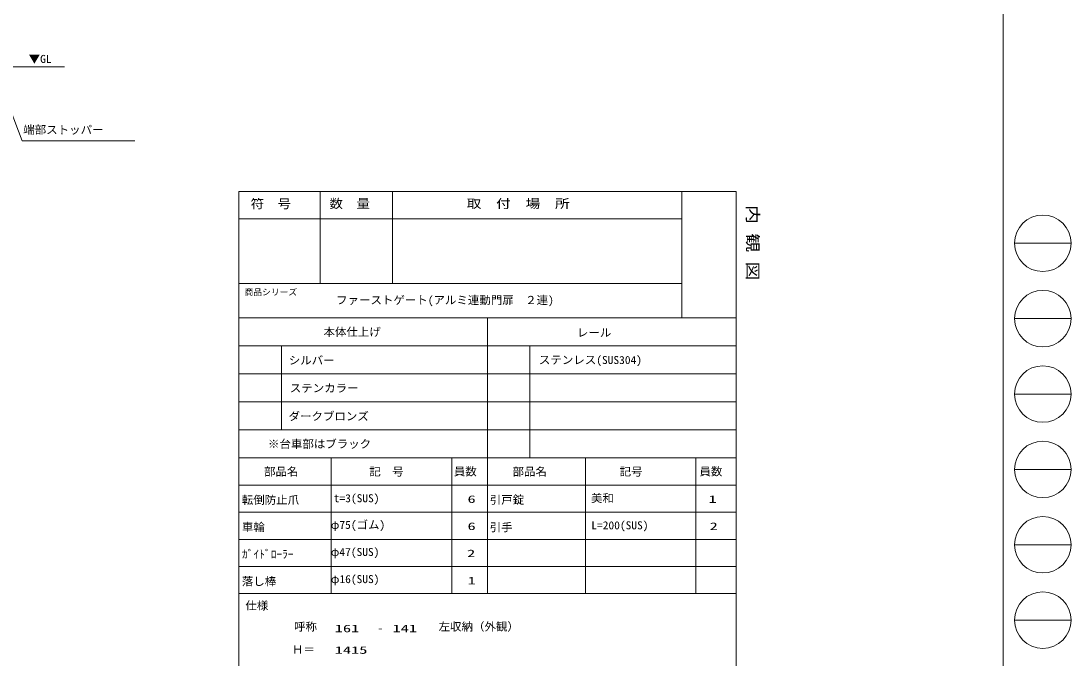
# Model space of a CAD drawing. Units: millimetres, scale not verified. Extents: x -41262 to 41888, y -7064 to 7244.
# Drawn here: x -7134 to -162, y -4202 to 31 of the extents above; entities that cross this region are included whole.
import ezdxf
from ezdxf.enums import TextEntityAlignment as Align

# ---------------------------------------------------------------- set-up
doc = ezdxf.new("R2010")
doc.units = ezdxf.units.MM
doc.header["$LTSCALE"] = 29
for name, color, linetype, lineweight in [('0-0_0', 7, 'Continuous', 9), ('0-1_USER1', 7, 'Continuous', 9), ('0-2_YKK_ZWAK', 3, 'Continuous', 18)]:
    doc.layers.add(name, color=color, linetype=linetype, lineweight=lineweight)
doc.styles.add('ＭＳ ゴシック', font='')
doc.styles.get('ＭＳ ゴシック').set_extended_font_data('MS Gothic')

msp = doc.modelspace()

# ---------------------------------------------------------------- linework, layer by layer
at = {"layer": '0-0_0'}
for p, q in [((-2386.63, -1100.92), (-5686.63, -1100.92)), ((-5686.63, -1100.92), (-5686.63, -1938.11)), ((-5146.63, -1710.15), (-5146.63, -1100.92)), ((-4666.63, -1100.92), (-4666.63, -1710.15)), ((-2746.63, -1938.11), (-2746.63, -1100.92)), ((-2386.63, -1938.11), (-2386.63, -1100.92)), ((-5686.63, -1280.92), (-2746.63, -1280.92)), ((-2746.63, -1710.15), (-5686.63, -1710.15)), ((-5686.63, -1938.11), (-2386.63, -1938.11)), ((-5686.63, -3768.06), (-5686.63, -1938.11)), ((-4036.63, -1938.11), (-4036.63, -2868.06)), ((-2386.63, -1938.11), (-2386.63, -3768.06)), ((-5686.63, -2124.1), (-2386.63, -2124.1)), ((-5404.78, -2682.07), (-5404.78, -2124.1)), ((-3754.78, -2868.06), (-3754.78, -2124.1)), ((-5686.63, -2310.09), (-2386.63, -2310.09)), ((-5686.63, -2496.08), (-2386.63, -2496.08)), ((-2386.63, -2682.07), (-5686.63, -2682.07)), ((-2386.63, -2868.06), (-5686.63, -2868.06)), ((-5074.97, -3768.06), (-5074.97, -2868.06)), ((-4273.22, -2868.06), (-4273.22, -3768.06)), ((-4036.63, -2868.06), (-4036.63, -3768.06)), ((-3385.53, -3768.06), (-3385.53, -2868.06)), ((-2652.8, -2868.06), (-2652.8, -3768.06)), ((-2386.63, -2868.06), (-2386.63, -3768.06)), ((-5686.63, -3048.06), (-2386.63, -3048.06)), ((-2386.63, -3228.06), (-5686.63, -3228.06)), ((-5686.63, -3408.06), (-2386.63, -3408.06)), ((-2386.63, -3588.06), (-5686.63, -3588.06)), ((-5686.63, -3768.06), (-5686.63, -4907.49))]:
    msp.add_line(p, q, dxfattribs=at)
msp.add_lwpolyline([(-2386.63, -4907.49), (-2386.63, -3768.06), (-5686.63, -3768.06)], dxfattribs=at)
at = {"layer": '0-1_USER1'}
for p, q in [((-6845.58, -272.57), (-9175.37, -272.57)), ((-7125.98, -764.54), (-7314.37, -270.57)), ((-6379.11, -764.54), (-7125.98, -764.54))]:
    msp.add_line(p, q, dxfattribs=at)
at = {"layer": '0-2_YKK_ZWAK'}
for p, q in [((-612.48, 7118.75), (-612.48, -6131.25)), ((-537.48, -1443.75), (-162.48, -1443.75)), ((-537.48, -1943.75), (-162.48, -1943.75)), ((-537.48, -2443.75), (-162.48, -2443.75)), ((-537.48, -2943.75), (-162.48, -2943.75)), ((-537.48, -3443.75), (-162.48, -3443.75)), ((-537.48, -3943.75), (-162.48, -3943.75))]:
    msp.add_line(p, q, dxfattribs=at)
for centre in [(-349.98, -1443.75), (-349.98, -1943.75), (-349.98, -2443.75), (-349.98, -2943.75), (-349.98, -3443.75), (-349.98, -3943.75)]:
    msp.add_circle(centre, 187.5, dxfattribs=at)

# ---------------------------------------------------------------- texts
at = {"layer": '0-0_0', "style": 'ＭＳ ゴシック'}
for s, height, width, p in [('符\u3000号', 59.78, 1.1, (-5609.48, -1229.19)), ('数\u3000量', 59.78, 1.1, (-5086.2, -1227.94)), ('取\u3000付\u3000場\u3000所', 59.78, 1.2, (-4175.73, -1227.94)), ('ファーストゲート(アルミ連動門扉\u3000２連)', 53.14, 1.05, (-5042, -1863.34)), ('本体仕上げ', 53.14, 1.05, (-5125.58, -2074.64)), ('レール', 53.14, 1.05, (-3442.94, -2079.06)), ('ステンレス(SUS304)', 53.14, 1.05, (-3695.14, -2260.63)), ('部品名', 53.14, 1.05, (-5520.41, -3001.3)), ('記\u3000号', 53.14, 1.05, (-4821.5, -3001.67)), ('員数', 53.14, 1.05, (-4260.12, -3000.56)), ('部品名', 53.14, 1.05, (-3870.41, -3001.3)), ('記号', 53.14, 1.05, (-3159.71, -3001.67)), ('員数', 53.14, 1.05, (-2629.84, -3000.56)), ('転倒防止爪', 53.14, 1.05, (-5668.02, -3189.18)), ('t=3(SUS)', 53.14, 1.05, (-5057.38, -3177.74)), (' 6', 49.82, 1.6, (-4223.56, -3181.19)), ('φ75(ゴム)', 53.14, 1.05, (-5077.69, -3354.43)), ('車輪', 53.14, 1.05, (-5667.17, -3369.92)), (' 6', 49.82, 1.6, (-4223.56, -3361.19)), ('ｶﾞｲﾄﾞﾛｰﾗｰ', 53.14, 1.05, (-5666.65, -3549.55)), ('φ47(SUS)', 53.14, 1.05, (-5077.69, -3534.43)), (' 2', 49.82, 1.6, (-4226.43, -3541.2)), ('φ16(SUS)', 53.14, 1.05, (-5077.48, -3714.43)), ('1', 49.82, 1.6, (-4167.93, -3721.54)), ('仕様', 53.14, 1.05, (-5644.37, -3890.16)), ('呼称', 53.14, 1.05, (-5321.07, -4030.46)), ('左収納（外観）', 53.14, 1.05, (-4361.1, -4030.09)), ('161', 49.82, 1.6, (-5050.8, -4039.38)), ('-', 53.14, 1.05, (-4768.09, -4038.92)), ('141', 49.82, 1.6, (-4667.56, -4039.38)), ('Ｈ＝', 53.14, 1.05, (-5335.05, -4181.91)), ('1415', 49.82, 1.6, (-5050.8, -4182.36))]:
    msp.add_text(s, height=height, dxfattribs=dict(at, width=width)).set_placement(p, align=Align.BOTTOM_LEFT)
at = {"layer": '0-0_0', "style": 'ＭＳ ゴシック', "width": 1.2}
msp.add_text('内 観 図', height=76.39, rotation=270, dxfattribs=at).set_placement((-2336.44, -1190.05), align=Align.BOTTOM_LEFT)
at = {"layer": '0-0_0', "style": 'ＭＳ ゴシック'}
msp.add_text('商品シリーズ', height=41.51, dxfattribs=at).set_placement((-5649.37, -1800.96), align=Align.BOTTOM_LEFT)
at = {"layer": '0-1_USER1', "style": 'ＭＳ ゴシック'}
for s, height, width, p in [('▼GL', 53.14, 1.05, (-7083.19, -263)), ('端部ストッパー', 53.14, 1.05, (-7119.11, -733.39)), ('シルバー', 53.14, 1.05, (-5356.09, -2262.84)), ('ステンカラー', 53.14, 1.05, (-5349.44, -2447.36)), ('ダークブロンズ', 53.14, 1.05, (-5357.43, -2634.08)), ('※台車部はブラック', 53.14, 1.05, (-5494.21, -2817.86)), ('引戸錠', 53.14, 1.05, (-4021.79, -3188.42)), ('美和', 53.14, 1.05, (-3349.36, -3177.71)), ('1', 49.82, 1.6, (-2568.94, -3181.17)), ('引手', 53.14, 1.05, (-4021.79, -3370.99)), ('L=200(SUS)', 53.14, 1.05, (-3347.41, -3357.34)), ('2', 49.82, 1.6, (-2561.75, -3361.17)), ('落し棒', 53.14, 1.05, (-5667.99, -3729.92))]:
    msp.add_text(s, height=height, dxfattribs=dict(at, width=width)).set_placement(p, align=Align.BOTTOM_LEFT)

doc.saveas('drawing.dxf')
